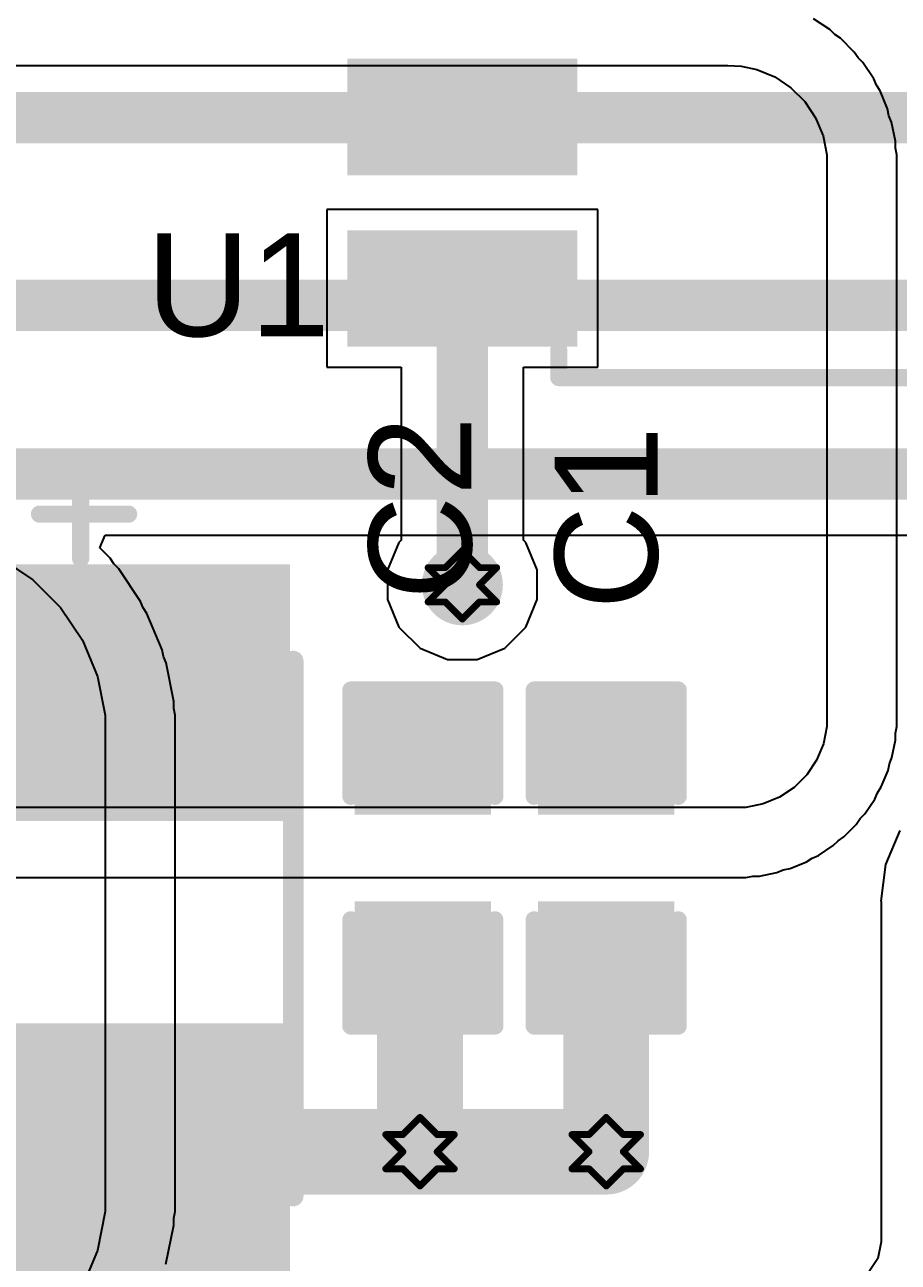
# Model space of a CAD drawing. Header units: inches. Extents: x -25 to 209, y 65 to 158.
# Drawn here: x 56.55 to 63.02, y 89.62 to 98.78 of the extents above; entities that cross this region are included whole.
import ezdxf

# ---------------------------------------------------------------- set-up
doc = ezdxf.new("R2010")
doc.units = ezdxf.units.IN
for name, color, linetype in [('Bottom Layer', 5, 'Continuous'), ('Drill Drawing', 1, 'Continuous'), ('Top Layer', 1, 'Continuous'), ('Top Overlay', 2, 'Continuous'), ('Top Paste', 8, 'Continuous'), ('Top Solder', 216, 'Continuous'), ('Via Holes', 16, 'Continuous')]:
    doc.layers.add(name, color=color, linetype=linetype)
doc.styles.add('Arial', font='', dxfattribs={"height": 0.2})
doc.styles.get('Arial').set_extended_font_data('Arial')

# ---------------------------------------------------------------- blocks, each defined once
blk = doc.blocks.new('SOP_8L_18')
at = {"layer": 'Top Layer'}
for points in [[(-3.449996909999999, 2.23500061), (-1.94999737, 2.23500061), (-1.94999737, 1.57499939), (-3.449996909999999, 1.57499939)], [(1.95000245, 2.23500061), (3.45000199, 2.23500061), (3.45000199, 1.57499939), (1.95000245, 1.57499939)], [(-3.449996909999999, 0.96500061), (-1.94999737, 0.96500061), (-1.94999737, 0.30499939), (-3.449996909999999, 0.30499939)], [(1.95000499, 0.96500061), (3.45000453, 0.96500061), (3.45000453, 0.30499939), (1.95000499, 0.30499939)], [(-3.44999437, -0.30499939), (-1.94999483, -0.30499939), (-1.94999483, -0.96500061), (-3.44999437, -0.96500061)], [(1.95000245, -0.30499939), (3.45000199, -0.30499939), (3.45000199, -0.96500061), (1.95000245, -0.96500061)], [(-3.449996909999999, -1.57499939), (-1.94999737, -1.57499939), (-1.94999737, -2.23500061), (-3.449996909999999, -2.23500061)], [(1.95000245, -1.57499939), (3.45000199, -1.57499939), (3.45000199, -2.23500061), (1.95000245, -2.23500061)]]:
    blk.add_hatch(color=1, dxfattribs=at).paths.add_polyline_path(points)
at = {"layer": 'Top Overlay'}
blk.add_hatch(color=2, dxfattribs=at).paths.add_polyline_path([(-1.85498994, 1.57480762), (-1.57558994, 1.57480762), (-1.57558994, 2.23520762), (-1.85498994, 2.23520762)])
at = {"layer": 'Top Paste'}
for points in [[(-3.449996909999999, 2.23500061), (-1.94999737, 2.23500061), (-1.94999737, 1.57499939), (-3.449996909999999, 1.57499939)], [(1.95000245, 2.23500061), (3.45000199, 2.23500061), (3.45000199, 1.57499939), (1.95000245, 1.57499939)], [(-3.449996909999999, 0.96500061), (-1.94999737, 0.96500061), (-1.94999737, 0.30499939), (-3.449996909999999, 0.30499939)], [(1.95000499, 0.96500061), (3.45000453, 0.96500061), (3.45000453, 0.30499939), (1.95000499, 0.30499939)], [(-3.44999437, -0.30499939), (-1.94999483, -0.30499939), (-1.94999483, -0.96500061), (-3.44999437, -0.96500061)], [(1.95000245, -0.30499939), (3.45000199, -0.30499939), (3.45000199, -0.96500061), (1.95000245, -0.96500061)], [(-3.449996909999999, -1.57499939), (-1.94999737, -1.57499939), (-1.94999737, -2.23500061), (-3.449996909999999, -2.23500061)], [(1.95000245, -1.57499939), (3.45000199, -1.57499939), (3.45000199, -2.23500061), (1.95000245, -2.23500061)]]:
    blk.add_hatch(color=8, dxfattribs=at).paths.add_polyline_path(points)
at = {"layer": 'Top Solder'}
for points in [[(-3.55159691, 2.33660061), (-1.84839737, 2.33660061), (-1.84839737, 1.47339939), (-3.55159691, 1.47339939)], [(1.84840245, 2.33660061), (3.55160199, 2.33660061), (3.55160199, 1.47339939), (1.84840245, 1.47339939)], [(-3.55159691, 1.06660061), (-1.84839737, 1.06660061), (-1.84839737, 0.20339939), (-3.55159691, 0.20339939)], [(1.84840499, 1.06660061), (3.55160453, 1.06660061), (3.55160453, 0.20339939), (1.84840499, 0.20339939)], [(-3.55159437, -0.20339939), (-1.84839483, -0.20339939), (-1.84839483, -1.06660061), (-3.55159437, -1.06660061)], [(1.84840245, -0.20339939), (3.55160199, -0.20339939), (3.55160199, -1.06660061), (1.84840245, -1.06660061)], [(-3.55159691, -1.47339939), (-1.84839737, -1.47339939), (-1.84839737, -2.33660061), (-3.55159691, -2.33660061)], [(1.84840245, -1.47339939), (3.55160199, -1.47339939), (3.55160199, -2.33660061), (1.84840245, -2.33660061)]]:
    blk.add_hatch(color=216, dxfattribs=at).paths.add_polyline_path(points)
at = {"layer": 'Top Overlay'}
for points in [[(-1.98559928, 2.3622, 0.127, 0.127, 0), (-1.98559674, 2.5654, 0.127, 0.127, 0)], [(-1.98559674, 2.5654, 0.127, 0.127, 0), (2.07840326, 2.5654, 0.127, 0.127, 0)], [(2.07840326, 2.3622, 0.127, 0.127, 0), (2.07840326, 2.5654, 0.127, 0.127, 0)], [(-3.8235001, 2.09550254, 0.127, 0.127, 0), (-3.82349756, 1.8415, 0.127, 0.127, 0)], [(-3.8235001, 2.09550254, 0.127, 0.127, 0), (-3.69649502, 1.96849746, 0.127, 0.127, 0)], [(-3.82349756, 1.8415, 0.127, 0.127, 0), (-3.69649502, 1.96849746, 0.127, 0.127, 0)], [(-1.98559928, -2.3622, 0.127, 0.127, 0), (-1.98559674, -2.5654, 0.127, 0.127, 0)], [(2.07840326, -2.5654, 0.127, 0.127, 0), (2.0784058, -2.3622, 0.127, 0.127, 0)], [(-1.98559674, -2.5654, 0.127, 0.127, 0), (2.07840326, -2.5654, 0.127, 0.127, 0)]]:
    blk.add_lwpolyline(points, format="xyseb", dxfattribs=at)
for points in [[(-2.01734674, 2.5654, 0.0635, 0.0635, 1), (-1.95384674, 2.5654, 0.0635, 0.0635, 1)], [(-2.01734674, 2.5654, 0.0635, 0.0635, 1), (-1.95384674, 2.5654, 0.0635, 0.0635, 1)], [(2.04665326, 2.5654, 0.0635, 0.0635, 1), (2.11015326, 2.5654, 0.0635, 0.0635, 1)], [(2.04665326, 2.5654, 0.0635, 0.0635, 1), (2.11015326, 2.5654, 0.0635, 0.0635, 1)], [(-2.01734928, 2.3622, 0.0635, 0.0635, 1), (-1.95384928, 2.3622, 0.0635, 0.0635, 1)], [(2.04665326, 2.3622, 0.0635, 0.0635, 1), (2.11015326, 2.3622, 0.0635, 0.0635, 1)], [(-3.8552501, 2.09550254, 0.0635, 0.0635, 1), (-3.7917501, 2.09550254, 0.0635, 0.0635, 1)], [(-3.8552501, 2.09550254, 0.0635, 0.0635, 1), (-3.7917501, 2.09550254, 0.0635, 0.0635, 1)], [(-3.72824502, 1.96849746, 0.0635, 0.0635, 1), (-3.66474502, 1.96849746, 0.0635, 0.0635, 1)], [(-3.72824502, 1.96849746, 0.0635, 0.0635, 1), (-3.66474502, 1.96849746, 0.0635, 0.0635, 1)], [(-3.85524756, 1.8415, 0.0635, 0.0635, 1), (-3.79174756, 1.8415, 0.0635, 0.0635, 1)], [(-3.85524756, 1.8415, 0.0635, 0.0635, 1), (-3.79174756, 1.8415, 0.0635, 0.0635, 1)], [(-2.01734928, -2.3622, 0.0635, 0.0635, 1), (-1.95384928, -2.3622, 0.0635, 0.0635, 1)], [(2.0466558, -2.3622, 0.0635, 0.0635, 1), (2.1101558, -2.3622, 0.0635, 0.0635, 1)], [(-2.01734674, -2.5654, 0.0635, 0.0635, 1), (-1.95384674, -2.5654, 0.0635, 0.0635, 1)], [(-2.01734674, -2.5654, 0.0635, 0.0635, 1), (-1.95384674, -2.5654, 0.0635, 0.0635, 1)], [(2.04665326, -2.5654, 0.0635, 0.0635, 1), (2.11015326, -2.5654, 0.0635, 0.0635, 1)], [(2.04665326, -2.5654, 0.0635, 0.0635, 1), (2.11015326, -2.5654, 0.0635, 0.0635, 1)]]:
    blk.add_lwpolyline(points, format="xyseb", close=True, dxfattribs=at)
blk = doc.blocks.new('C____B_76')
at = {"layer": 'Top Layer'}
for points in [[(-2.54999617, -1.50000208), (-2.54999617, 1.499997), (-0.8499970300000003, 1.499997), (-0.8499970299999996, -1.50000208)], [(0.8499995700000001, -1.50000208), (0.8499995699999997, 1.499997), (2.54999871, 1.499997), (2.54999871, -1.50000208)]]:
    blk.add_hatch(color=1, dxfattribs=at).paths.add_polyline_path(points)
at = {"layer": 'Top Paste'}
for points in [[(-2.54999617, -1.50000208), (-2.54999617, 1.499997), (-0.8499970300000003, 1.499997), (-0.8499970299999996, -1.50000208)], [(0.8499995700000001, -1.50000208), (0.8499995699999997, 1.499997), (2.54999871, 1.499997), (2.54999871, -1.50000208)]]:
    blk.add_hatch(color=8, dxfattribs=at).paths.add_polyline_path(points)
at = {"layer": 'Top Solder'}
for points in [[(-2.651596169999999, -1.60160208), (-2.65159617, 1.601596999999999), (-0.7483970300000002, 1.601597), (-0.7483970299999997, -1.60160208)], [(0.7483995700000002, -1.60160208), (0.7483995699999997, 1.601596999999999), (2.65159871, 1.601597), (2.65159871, -1.60160208)]]:
    blk.add_hatch(color=216, dxfattribs=at).paths.add_polyline_path(points)
at = {"layer": 'Top Overlay'}
for points in [[(2.0282662, 1.62560254, 0.1524, 0.1524, 0), (-1.93413634, 1.62560254, 0.1524, 0.1524, 0)], [(-3.0226, -0.254, 0.127, 0.127, 0), (-3.0226, 0.4064, 0.127, 0.127, 0)], [(-2.6924, 0.05079746, 0.127, 0.127, 0), (-3.3528, 0.0508, 0.127, 0.127, 0)], [(2.02826366, -1.62560254, 0.1524, 0.1524, 0), (-1.93413634, -1.6256, 0.1524, 0.1524, 0)]]:
    blk.add_lwpolyline(points, format="xyseb", dxfattribs=at)
for points in [[(-1.97223634, 1.62560254, 0.0762, 0.0762, 1), (-1.89603634, 1.62560254, 0.0762, 0.0762, 1)], [(1.9901662, 1.62560254, 0.0762, 0.0762, 1), (2.0663662, 1.62560254, 0.0762, 0.0762, 1)], [(-3.05435, 0.4064, 0.0635, 0.0635, 1), (-2.99085, 0.4064, 0.0635, 0.0635, 1)], [(-3.38455, 0.0508, 0.0635, 0.0635, 1), (-3.32105, 0.0508, 0.0635, 0.0635, 1)], [(-2.72415, 0.05079746, 0.0635, 0.0635, 1), (-2.66065, 0.05079746, 0.0635, 0.0635, 1)], [(-3.05435, -0.254, 0.0635, 0.0635, 1), (-2.99085, -0.254, 0.0635, 0.0635, 1)], [(-1.97223634, -1.6256, 0.0762, 0.0762, 1), (-1.89603634, -1.6256, 0.0762, 0.0762, 1)], [(1.99016366, -1.62560254, 0.0762, 0.0762, 1), (2.06636366, -1.62560254, 0.0762, 0.0762, 1)]]:
    blk.add_lwpolyline(points, format="xyseb", close=True, dxfattribs=at)
blk = doc.blocks.new('C___0603_77')
at = {"layer": 'Top Layer'}
for points in [[(-0.3809999999999999, 0.4445), (-0.3809999999999999, -0.4445), (-1.143, -0.4445), (-1.143, 0.4445)], [(1.143, 0.4445), (1.143, -0.4445), (0.3809999999999999, -0.4445), (0.3809999999999999, 0.4445)]]:
    blk.add_hatch(color=1, dxfattribs=at).paths.add_polyline_path(points)
at = {"layer": 'Top Paste'}
for points in [[(-0.3809999999999999, 0.4445), (-0.3809999999999999, -0.4445), (-1.143, -0.4445), (-1.143, 0.4445)], [(1.143, 0.4445), (1.143, -0.4445), (0.3809999999999999, -0.4445), (0.3809999999999999, 0.4445)]]:
    blk.add_hatch(color=8, dxfattribs=at).paths.add_polyline_path(points)
at = {"layer": 'Top Solder'}
for points in [[(-0.3210001199999999, 0.50449988), (-0.3210001199999999, -0.50449988), (-1.20299988, -0.50449988), (-1.20299988, 0.50449988)], [(1.20299988, 0.50449988), (1.20299988, -0.50449988), (0.3210001199999999, -0.50449988), (0.3210001199999999, 0.50449988)]]:
    blk.add_hatch(color=216, dxfattribs=at).paths.add_polyline_path(points)
at = {"layer": 'Top Overlay'}
for points in [[(-1.24460254, 0.5334, 0.127, 0.127, 0), (-0.45720254, 0.5333974599999999, 0.127, 0.127, 0)], [(-1.24460254, 0.5334, 0.127, 0.127, 0), (-1.24460254, -0.5333974599999999, 0.127, 0.127, 0)], [(0.4571999999999999, 0.5334, 0.127, 0.127, 0), (1.2446, 0.5334, 0.127, 0.127, 0)], [(1.2446, 0.5334, 0.127, 0.127, 0), (1.2446, -0.5334, 0.127, 0.127, 0)], [(-1.24460254, -0.5333974599999999, 0.127, 0.127, 0), (-0.45720254, -0.5333974599999999, 0.127, 0.127, 0)], [(0.4571999999999999, -0.5334, 0.127, 0.127, 0), (1.2446, -0.5334, 0.127, 0.127, 0)]]:
    blk.add_lwpolyline(points, format="xyseb", dxfattribs=at)
for points in [[(-1.27635254, 0.5334, 0.0635, 0.0635, 1), (-1.21285254, 0.5334, 0.0635, 0.0635, 1)], [(-1.27635254, 0.5334, 0.0635, 0.0635, 1), (-1.21285254, 0.5334, 0.0635, 0.0635, 1)], [(-0.4889525399999999, 0.5333974599999999, 0.0635, 0.0635, 1), (-0.42545254, 0.5333974599999999, 0.0635, 0.0635, 1)], [(0.42545, 0.5334, 0.0635, 0.0635, 1), (0.4889499999999999, 0.5334, 0.0635, 0.0635, 1)], [(1.21285, 0.5334, 0.0635, 0.0635, 1), (1.27635, 0.5334, 0.0635, 0.0635, 1)], [(1.21285, 0.5334, 0.0635, 0.0635, 1), (1.27635, 0.5334, 0.0635, 0.0635, 1)], [(-1.27635254, -0.5333974599999999, 0.0635, 0.0635, 1), (-1.21285254, -0.5333974599999999, 0.0635, 0.0635, 1)], [(-1.27635254, -0.5333974599999999, 0.0635, 0.0635, 1), (-1.21285254, -0.5333974599999999, 0.0635, 0.0635, 1)], [(-0.4889525399999999, -0.5333974599999999, 0.0635, 0.0635, 1), (-0.42545254, -0.5333974599999999, 0.0635, 0.0635, 1)], [(0.42545, -0.5334, 0.0635, 0.0635, 1), (0.4889499999999999, -0.5334, 0.0635, 0.0635, 1)], [(1.21285, -0.5334, 0.0635, 0.0635, 1), (1.27635, -0.5334, 0.0635, 0.0635, 1)], [(1.21285, -0.5334, 0.0635, 0.0635, 1), (1.27635, -0.5334, 0.0635, 0.0635, 1)]]:
    blk.add_lwpolyline(points, format="xyseb", close=True, dxfattribs=at)
blk = doc.blocks.new('C___0603_78')
at = {"layer": 'Top Layer'}
for points in [[(-0.3809999999999999, 0.4445), (-0.3809999999999999, -0.4445), (-1.143, -0.4445), (-1.143, 0.4445)], [(1.143, 0.4445), (1.143, -0.4445), (0.3809999999999999, -0.4445), (0.3809999999999999, 0.4445)]]:
    blk.add_hatch(color=1, dxfattribs=at).paths.add_polyline_path(points)
at = {"layer": 'Top Paste'}
for points in [[(-0.3809999999999999, 0.4445), (-0.3809999999999999, -0.4445), (-1.143, -0.4445), (-1.143, 0.4445)], [(1.143, 0.4445), (1.143, -0.4445), (0.3809999999999999, -0.4445), (0.3809999999999999, 0.4445)]]:
    blk.add_hatch(color=8, dxfattribs=at).paths.add_polyline_path(points)
at = {"layer": 'Top Solder'}
for points in [[(-0.3210001199999999, 0.50449988), (-0.3210001199999999, -0.50449988), (-1.20299988, -0.50449988), (-1.20299988, 0.50449988)], [(1.20299988, 0.50449988), (1.20299988, -0.50449988), (0.3210001199999999, -0.50449988), (0.3210001199999999, 0.50449988)]]:
    blk.add_hatch(color=216, dxfattribs=at).paths.add_polyline_path(points)
at = {"layer": 'Top Overlay'}
for points in [[(-1.24460254, 0.5333974599999999, 0.127, 0.127, 0), (-0.45720254, 0.5333974599999999, 0.127, 0.127, 0)], [(-1.24460254, 0.5333974599999999, 0.127, 0.127, 0), (-1.24460254, -0.5334, 0.127, 0.127, 0)], [(0.4571999999999999, 0.5334, 0.127, 0.127, 0), (1.2446, 0.5334, 0.127, 0.127, 0)], [(1.2446, 0.5334, 0.127, 0.127, 0), (1.2446, -0.5334, 0.127, 0.127, 0)], [(-0.45720254, -0.5333974599999999, 0.127, 0.127, 0), (-1.24460254, -0.5334, 0.127, 0.127, 0)], [(0.4571999999999999, -0.5334, 0.127, 0.127, 0), (1.2446, -0.5334, 0.127, 0.127, 0)]]:
    blk.add_lwpolyline(points, format="xyseb", dxfattribs=at)
for points in [[(-1.27635254, 0.5333974599999999, 0.0635, 0.0635, 1), (-1.21285254, 0.5333974599999999, 0.0635, 0.0635, 1)], [(-1.27635254, 0.5333974599999999, 0.0635, 0.0635, 1), (-1.21285254, 0.5333974599999999, 0.0635, 0.0635, 1)], [(-0.4889525399999999, 0.5333974599999999, 0.0635, 0.0635, 1), (-0.42545254, 0.5333974599999999, 0.0635, 0.0635, 1)], [(0.42545, 0.5334, 0.0635, 0.0635, 1), (0.4889499999999999, 0.5334, 0.0635, 0.0635, 1)], [(1.21285, 0.5334, 0.0635, 0.0635, 1), (1.27635, 0.5334, 0.0635, 0.0635, 1)], [(1.21285, 0.5334, 0.0635, 0.0635, 1), (1.27635, 0.5334, 0.0635, 0.0635, 1)], [(-1.27635254, -0.5334, 0.0635, 0.0635, 1), (-1.21285254, -0.5334, 0.0635, 0.0635, 1)], [(-1.27635254, -0.5334, 0.0635, 0.0635, 1), (-1.21285254, -0.5334, 0.0635, 0.0635, 1)], [(-0.4889525399999999, -0.5333974599999999, 0.0635, 0.0635, 1), (-0.42545254, -0.5333974599999999, 0.0635, 0.0635, 1)], [(0.42545, -0.5334, 0.0635, 0.0635, 1), (0.4889499999999999, -0.5334, 0.0635, 0.0635, 1)], [(1.21285, -0.5334, 0.0635, 0.0635, 1), (1.27635, -0.5334, 0.0635, 0.0635, 1)], [(1.21285, -0.5334, 0.0635, 0.0635, 1), (1.27635, -0.5334, 0.0635, 0.0635, 1)]]:
    blk.add_lwpolyline(points, format="xyseb", close=True, dxfattribs=at)

msp = doc.modelspace()

# ---------------------------------------------------------------- hatches: boundary and pattern name
at = {"layer": 'Bottom Layer'}
h = msp.add_hatch(color=5, dxfattribs=at)
edge = h.paths.add_edge_path()
edge.add_arc((59.79118089999999, 94.63359025999999), 0.2999994, 0, 360)
h = msp.add_hatch(color=5, dxfattribs=at)
edge = h.paths.add_edge_path()
edge.add_arc((59.47736644, 90.43439368), 0.2999994, 0, 360)
h = msp.add_hatch(color=5, dxfattribs=at)
edge = h.paths.add_edge_path()
edge.add_arc((60.85671598, 90.43439368), 0.2999994, 0, 360)
at = {"layer": 'Top Layer'}
h = msp.add_hatch(color=1, dxfattribs=at)
edge = h.paths.add_edge_path()
edge.add_arc((59.79118089999999, 94.63359025999999), 0.2999994, 0, 360)
h = msp.add_hatch(color=1, dxfattribs=at)
edge = h.paths.add_edge_path()
edge.add_arc((59.47736644, 90.43439368), 0.2999994, 0, 360)
h = msp.add_hatch(color=1, dxfattribs=at)
edge = h.paths.add_edge_path()
edge.add_arc((60.85671598, 90.43439368), 0.2999994, 0, 360)
at = {"layer": 'Via Holes'}
h = msp.add_hatch(color=7, dxfattribs=at)
edge = h.paths.add_edge_path()
edge.add_arc((59.79118089999999, 94.63359025999999), 0.1499997, 0, 360)
h = msp.add_hatch(color=7, dxfattribs=at)
edge = h.paths.add_edge_path()
edge.add_arc((59.47736644, 90.43439368), 0.1499997, 0, 360)
h = msp.add_hatch(color=7, dxfattribs=at)
edge = h.paths.add_edge_path()
edge.add_arc((60.85671598, 90.43439368), 0.1499997, 0, 360)

# ---------------------------------------------------------------- linework, layer by layer
at = {"layer": 'Bottom Layer'}
for p, q in [((57.10535949999999, 94.90644976), (57.14424182, 95.000318)), ((57.14424182, 95.000318), (66.9654236, 95.000318)), ((57.18088132, 94.83093047999999), (57.10535949999999, 94.90644976)), ((56.36682656, 94.83217507999998), (56.60883013999999, 94.67048376)), ((57.20922518, 94.78850994), (57.18088132, 94.83093047999999)), ((57.2453008, 94.75243431999999), (57.20922518, 94.78850994)), ((57.40699719999999, 94.51043327999999), (57.2453008, 94.75243431999999)), ((56.60883013999999, 94.67048376), (56.81463618, 94.46468026)), ((57.42652217999999, 94.46329342), (57.40699719999999, 94.51043327999999)), ((56.81463618, 94.46468026), (56.97633258, 94.22267922)), ((57.45486604, 94.42087034), (57.42652217999999, 94.46329342)), ((57.56623488, 94.15196816), (57.45486604, 94.42087034)), ((56.97633258, 94.22267922), (57.08770141999999, 93.95377703999999)), ((57.57618406, 94.10193523999999), (57.56623488, 94.15196816)), ((57.5957065, 94.05479792), (57.57618406, 94.10193523999999)), ((57.65247296, 93.76933747999999), (57.5957065, 94.05479792)), ((57.08770141999999, 93.95377703999999), (57.14446787999999, 93.6683166)), ((57.65247042, 93.71831395999999), (57.65247296, 93.76933747999999)), ((57.66241959999999, 93.66827088), (57.65247042, 93.71831395999999)), ((57.14446787999999, 93.6683166), (57.14445518, 93.52279238)), ((57.66240689999999, 93.52281016), (57.66241959999999, 93.66827088)), ((57.14446026, 93.52278729999999), (57.14444248, 90.13905009999999)), ((57.14445518, 93.52279238), (57.14445264, 93.52279238)), ((57.14445264, 93.52279238), (57.14446026, 93.52278729999999)), ((57.6623942, 90.1390755), (57.66241197999999, 93.52278476)), ((57.66241197999999, 93.52278476), (57.66240689999999, 93.52281016)), ((57.14444248, 90.13905009999999), (57.1444501, 89.9919968)), ((57.66240182, 89.99202473999999), (57.6623942, 90.1390755)), ((57.1444501, 89.9919968), (57.08707912, 89.70353662)), ((57.6524501, 89.94198673999999), (57.66240182, 89.99202473999999)), ((57.65245263999999, 89.89096067999999), (57.6524501, 89.94198673999999)), ((57.59508165999999, 89.60250303999999), (57.65245263999999, 89.89096067999999)), ((57.08707912, 89.70353662), (56.97453426, 89.43181249999999))]:
    msp.add_line(p, q, dxfattribs=at)
for points in [[(28.43959767999999, 98.09283912, 0.3809999999999999, 0.3809999999999999, 0), (67.2954458, 98.09283912, 0.3809999999999999, 0.3809999999999999, 0)], [(11.43146304, 96.70350992, 0.3809999999999999, 0.3809999999999999, 0), (67.29556772, 96.70350992, 0.3809999999999999, 0.3809999999999999, 0)], [(-6.102819899999999, 95.45352512, 0.3809999999999999, 0.3809999999999999, 0), (67.29568963999999, 95.45352512, 0.3809999999999999, 0.3809999999999999, 0)]]:
    msp.add_lwpolyline(points, format="xyseb", dxfattribs=at)
at = {"layer": 'Drill Drawing'}
for points in [[(59.6641809, 94.76059025999999, 0.0508, 0.0508, 0), (59.79118089999999, 94.88759026, 0.0508, 0.0508, 0)], [(59.79118089999999, 94.88759026, 0.0508, 0.0508, 0), (59.9181809, 94.76059025999999, 0.0508, 0.0508, 0)], [(59.5371809, 94.76059025999999, 0.0508, 0.0508, 0), (59.6641809, 94.63359025999999, 0.0508, 0.0508, 0)], [(59.5371809, 94.76059025999999, 0.0508, 0.0508, 0), (59.6641809, 94.76059025999999, 0.0508, 0.0508, 0)], [(59.9181809, 94.76059025999999, 0.0508, 0.0508, 0), (60.04518089999999, 94.76059025999999, 0.0508, 0.0508, 0)], [(59.9181809, 94.63359025999999, 0.0508, 0.0508, 0), (60.04518089999999, 94.76059025999999, 0.0508, 0.0508, 0)], [(59.5371809, 94.50659026, 0.0508, 0.0508, 0), (59.6641809, 94.63359025999999, 0.0508, 0.0508, 0)], [(59.9181809, 94.63359025999999, 0.0508, 0.0508, 0), (60.04518089999999, 94.50659026, 0.0508, 0.0508, 0)], [(59.5371809, 94.50659026, 0.0508, 0.0508, 0), (59.6641809, 94.50659026, 0.0508, 0.0508, 0)], [(59.6641809, 94.50659026, 0.0508, 0.0508, 0), (59.79118089999999, 94.37959026, 0.0508, 0.0508, 0)], [(59.79118089999999, 94.37959026, 0.0508, 0.0508, 0), (59.9181809, 94.50659026, 0.0508, 0.0508, 0)], [(59.9181809, 94.50659026, 0.0508, 0.0508, 0), (60.04518089999999, 94.50659026, 0.0508, 0.0508, 0)], [(59.35036643999999, 90.56139368, 0.0508, 0.0508, 0), (59.47736644, 90.68839367999999, 0.0508, 0.0508, 0)], [(59.47736644, 90.68839367999999, 0.0508, 0.0508, 0), (59.60436643999999, 90.56139368, 0.0508, 0.0508, 0)], [(60.72971598, 90.56139368, 0.0508, 0.0508, 0), (60.85671598, 90.68839367999999, 0.0508, 0.0508, 0)], [(60.85671598, 90.68839367999999, 0.0508, 0.0508, 0), (60.98371597999999, 90.56139368, 0.0508, 0.0508, 0)], [(59.22336644, 90.56139368, 0.0508, 0.0508, 0), (59.35036643999999, 90.43439368, 0.0508, 0.0508, 0)], [(59.22336644, 90.56139368, 0.0508, 0.0508, 0), (59.35036643999999, 90.56139368, 0.0508, 0.0508, 0)], [(59.60436643999999, 90.56139368, 0.0508, 0.0508, 0), (59.73136644, 90.56139368, 0.0508, 0.0508, 0)], [(59.60436643999999, 90.43439368, 0.0508, 0.0508, 0), (59.73136644, 90.56139368, 0.0508, 0.0508, 0)], [(60.60271597999999, 90.56139368, 0.0508, 0.0508, 0), (60.72971598, 90.43439368, 0.0508, 0.0508, 0)], [(60.60271597999999, 90.56139368, 0.0508, 0.0508, 0), (60.72971598, 90.56139368, 0.0508, 0.0508, 0)], [(60.98371597999999, 90.56139368, 0.0508, 0.0508, 0), (61.11071597999999, 90.56139368, 0.0508, 0.0508, 0)], [(60.98371597999999, 90.43439368, 0.0508, 0.0508, 0), (61.11071597999999, 90.56139368, 0.0508, 0.0508, 0)], [(59.22336644, 90.30739368, 0.0508, 0.0508, 0), (59.35036643999999, 90.43439368, 0.0508, 0.0508, 0)], [(59.60436643999999, 90.43439368, 0.0508, 0.0508, 0), (59.73136644, 90.30739368, 0.0508, 0.0508, 0)], [(60.60271597999999, 90.30739368, 0.0508, 0.0508, 0), (60.72971598, 90.43439368, 0.0508, 0.0508, 0)], [(60.98371597999999, 90.43439368, 0.0508, 0.0508, 0), (61.11071597999999, 90.30739368, 0.0508, 0.0508, 0)], [(59.22336644, 90.30739368, 0.0508, 0.0508, 0), (59.35036643999999, 90.30739368, 0.0508, 0.0508, 0)], [(59.35036643999999, 90.30739368, 0.0508, 0.0508, 0), (59.47736644, 90.18039368, 0.0508, 0.0508, 0)], [(59.47736644, 90.18039368, 0.0508, 0.0508, 0), (59.60436643999999, 90.30739368, 0.0508, 0.0508, 0)], [(59.60436643999999, 90.30739368, 0.0508, 0.0508, 0), (59.73136644, 90.30739368, 0.0508, 0.0508, 0)], [(60.60271597999999, 90.30739368, 0.0508, 0.0508, 0), (60.72971598, 90.30739368, 0.0508, 0.0508, 0)], [(60.72971598, 90.30739368, 0.0508, 0.0508, 0), (60.85671598, 90.18039368, 0.0508, 0.0508, 0)], [(60.85671598, 90.18039368, 0.0508, 0.0508, 0), (60.98371597999999, 90.30739368, 0.0508, 0.0508, 0)], [(60.98371597999999, 90.30739368, 0.0508, 0.0508, 0), (61.11071597999999, 90.30739368, 0.0508, 0.0508, 0)]]:
    msp.add_lwpolyline(points, format="xyseb", dxfattribs=at)
for points in [[(59.77848089999999, 94.88759026, 0.0254, 0.0254, 1), (59.8038809, 94.88759026, 0.0254, 0.0254, 1)], [(59.77848089999999, 94.88759026, 0.0254, 0.0254, 1), (59.8038809, 94.88759026, 0.0254, 0.0254, 1)], [(59.5244809, 94.76059025999999, 0.0254, 0.0254, 1), (59.5498809, 94.76059025999999, 0.0254, 0.0254, 1)], [(59.5244809, 94.76059025999999, 0.0254, 0.0254, 1), (59.5498809, 94.76059025999999, 0.0254, 0.0254, 1)], [(59.6514809, 94.76059025999999, 0.0254, 0.0254, 1), (59.67688089999999, 94.76059025999999, 0.0254, 0.0254, 1)], [(59.6514809, 94.76059025999999, 0.0254, 0.0254, 1), (59.67688089999999, 94.76059025999999, 0.0254, 0.0254, 1)], [(59.9054809, 94.76059025999999, 0.0254, 0.0254, 1), (59.9308809, 94.76059025999999, 0.0254, 0.0254, 1)], [(59.9054809, 94.76059025999999, 0.0254, 0.0254, 1), (59.9308809, 94.76059025999999, 0.0254, 0.0254, 1)], [(60.0324809, 94.76059025999999, 0.0254, 0.0254, 1), (60.05788089999999, 94.76059025999999, 0.0254, 0.0254, 1)], [(60.0324809, 94.76059025999999, 0.0254, 0.0254, 1), (60.05788089999999, 94.76059025999999, 0.0254, 0.0254, 1)], [(59.6514809, 94.63359025999999, 0.0254, 0.0254, 1), (59.67688089999999, 94.63359025999999, 0.0254, 0.0254, 1)], [(59.6514809, 94.63359025999999, 0.0254, 0.0254, 1), (59.67688089999999, 94.63359025999999, 0.0254, 0.0254, 1)], [(59.9054809, 94.63359025999999, 0.0254, 0.0254, 1), (59.9308809, 94.63359025999999, 0.0254, 0.0254, 1)], [(59.9054809, 94.63359025999999, 0.0254, 0.0254, 1), (59.9308809, 94.63359025999999, 0.0254, 0.0254, 1)], [(59.5244809, 94.50659026, 0.0254, 0.0254, 1), (59.5498809, 94.50659026, 0.0254, 0.0254, 1)], [(59.5244809, 94.50659026, 0.0254, 0.0254, 1), (59.5498809, 94.50659026, 0.0254, 0.0254, 1)], [(59.6514809, 94.50659026, 0.0254, 0.0254, 1), (59.67688089999999, 94.50659026, 0.0254, 0.0254, 1)], [(59.6514809, 94.50659026, 0.0254, 0.0254, 1), (59.67688089999999, 94.50659026, 0.0254, 0.0254, 1)], [(59.9054809, 94.50659026, 0.0254, 0.0254, 1), (59.9308809, 94.50659026, 0.0254, 0.0254, 1)], [(59.9054809, 94.50659026, 0.0254, 0.0254, 1), (59.9308809, 94.50659026, 0.0254, 0.0254, 1)], [(60.0324809, 94.50659026, 0.0254, 0.0254, 1), (60.05788089999999, 94.50659026, 0.0254, 0.0254, 1)], [(60.0324809, 94.50659026, 0.0254, 0.0254, 1), (60.05788089999999, 94.50659026, 0.0254, 0.0254, 1)], [(59.77848089999999, 94.37959026, 0.0254, 0.0254, 1), (59.8038809, 94.37959026, 0.0254, 0.0254, 1)], [(59.77848089999999, 94.37959026, 0.0254, 0.0254, 1), (59.8038809, 94.37959026, 0.0254, 0.0254, 1)], [(59.46466643999999, 90.68839367999999, 0.0254, 0.0254, 1), (59.49006644, 90.68839367999999, 0.0254, 0.0254, 1)], [(59.46466643999999, 90.68839367999999, 0.0254, 0.0254, 1), (59.49006644, 90.68839367999999, 0.0254, 0.0254, 1)], [(60.84401597999999, 90.68839367999999, 0.0254, 0.0254, 1), (60.86941598, 90.68839367999999, 0.0254, 0.0254, 1)], [(60.84401597999999, 90.68839367999999, 0.0254, 0.0254, 1), (60.86941598, 90.68839367999999, 0.0254, 0.0254, 1)], [(59.21066644, 90.56139368, 0.0254, 0.0254, 1), (59.23606643999999, 90.56139368, 0.0254, 0.0254, 1)], [(59.21066644, 90.56139368, 0.0254, 0.0254, 1), (59.23606643999999, 90.56139368, 0.0254, 0.0254, 1)], [(59.33766643999999, 90.56139368, 0.0254, 0.0254, 1), (59.36306643999999, 90.56139368, 0.0254, 0.0254, 1)], [(59.33766643999999, 90.56139368, 0.0254, 0.0254, 1), (59.36306643999999, 90.56139368, 0.0254, 0.0254, 1)], [(59.59166644, 90.56139368, 0.0254, 0.0254, 1), (59.61706643999999, 90.56139368, 0.0254, 0.0254, 1)], [(59.59166644, 90.56139368, 0.0254, 0.0254, 1), (59.61706643999999, 90.56139368, 0.0254, 0.0254, 1)], [(59.71866644, 90.56139368, 0.0254, 0.0254, 1), (59.74406644, 90.56139368, 0.0254, 0.0254, 1)], [(59.71866644, 90.56139368, 0.0254, 0.0254, 1), (59.74406644, 90.56139368, 0.0254, 0.0254, 1)], [(60.59001598, 90.56139368, 0.0254, 0.0254, 1), (60.61541597999999, 90.56139368, 0.0254, 0.0254, 1)], [(60.59001598, 90.56139368, 0.0254, 0.0254, 1), (60.61541597999999, 90.56139368, 0.0254, 0.0254, 1)], [(60.71701598, 90.56139368, 0.0254, 0.0254, 1), (60.74241598, 90.56139368, 0.0254, 0.0254, 1)], [(60.71701598, 90.56139368, 0.0254, 0.0254, 1), (60.74241598, 90.56139368, 0.0254, 0.0254, 1)], [(60.97101597999999, 90.56139368, 0.0254, 0.0254, 1), (60.99641598, 90.56139368, 0.0254, 0.0254, 1)], [(60.97101597999999, 90.56139368, 0.0254, 0.0254, 1), (60.99641598, 90.56139368, 0.0254, 0.0254, 1)], [(61.09801598, 90.56139368, 0.0254, 0.0254, 1), (61.12341598, 90.56139368, 0.0254, 0.0254, 1)], [(61.09801598, 90.56139368, 0.0254, 0.0254, 1), (61.12341598, 90.56139368, 0.0254, 0.0254, 1)], [(59.33766643999999, 90.43439368, 0.0254, 0.0254, 1), (59.36306643999999, 90.43439368, 0.0254, 0.0254, 1)], [(59.33766643999999, 90.43439368, 0.0254, 0.0254, 1), (59.36306643999999, 90.43439368, 0.0254, 0.0254, 1)], [(59.59166644, 90.43439368, 0.0254, 0.0254, 1), (59.61706643999999, 90.43439368, 0.0254, 0.0254, 1)], [(59.59166644, 90.43439368, 0.0254, 0.0254, 1), (59.61706643999999, 90.43439368, 0.0254, 0.0254, 1)], [(60.71701598, 90.43439368, 0.0254, 0.0254, 1), (60.74241598, 90.43439368, 0.0254, 0.0254, 1)], [(60.71701598, 90.43439368, 0.0254, 0.0254, 1), (60.74241598, 90.43439368, 0.0254, 0.0254, 1)], [(60.97101597999999, 90.43439368, 0.0254, 0.0254, 1), (60.99641598, 90.43439368, 0.0254, 0.0254, 1)], [(60.97101597999999, 90.43439368, 0.0254, 0.0254, 1), (60.99641598, 90.43439368, 0.0254, 0.0254, 1)], [(59.21066644, 90.30739368, 0.0254, 0.0254, 1), (59.23606643999999, 90.30739368, 0.0254, 0.0254, 1)], [(59.21066644, 90.30739368, 0.0254, 0.0254, 1), (59.23606643999999, 90.30739368, 0.0254, 0.0254, 1)], [(59.33766643999999, 90.30739368, 0.0254, 0.0254, 1), (59.36306643999999, 90.30739368, 0.0254, 0.0254, 1)], [(59.33766643999999, 90.30739368, 0.0254, 0.0254, 1), (59.36306643999999, 90.30739368, 0.0254, 0.0254, 1)], [(59.59166644, 90.30739368, 0.0254, 0.0254, 1), (59.61706643999999, 90.30739368, 0.0254, 0.0254, 1)], [(59.59166644, 90.30739368, 0.0254, 0.0254, 1), (59.61706643999999, 90.30739368, 0.0254, 0.0254, 1)], [(59.71866644, 90.30739368, 0.0254, 0.0254, 1), (59.74406644, 90.30739368, 0.0254, 0.0254, 1)], [(59.71866644, 90.30739368, 0.0254, 0.0254, 1), (59.74406644, 90.30739368, 0.0254, 0.0254, 1)], [(60.59001598, 90.30739368, 0.0254, 0.0254, 1), (60.61541597999999, 90.30739368, 0.0254, 0.0254, 1)], [(60.59001598, 90.30739368, 0.0254, 0.0254, 1), (60.61541597999999, 90.30739368, 0.0254, 0.0254, 1)], [(60.71701598, 90.30739368, 0.0254, 0.0254, 1), (60.74241598, 90.30739368, 0.0254, 0.0254, 1)], [(60.71701598, 90.30739368, 0.0254, 0.0254, 1), (60.74241598, 90.30739368, 0.0254, 0.0254, 1)], [(60.97101597999999, 90.30739368, 0.0254, 0.0254, 1), (60.99641598, 90.30739368, 0.0254, 0.0254, 1)], [(60.97101597999999, 90.30739368, 0.0254, 0.0254, 1), (60.99641598, 90.30739368, 0.0254, 0.0254, 1)], [(61.09801598, 90.30739368, 0.0254, 0.0254, 1), (61.12341598, 90.30739368, 0.0254, 0.0254, 1)], [(61.09801598, 90.30739368, 0.0254, 0.0254, 1), (61.12341598, 90.30739368, 0.0254, 0.0254, 1)], [(59.46466643999999, 90.18039368, 0.0254, 0.0254, 1), (59.49006644, 90.18039368, 0.0254, 0.0254, 1)], [(59.46466643999999, 90.18039368, 0.0254, 0.0254, 1), (59.49006644, 90.18039368, 0.0254, 0.0254, 1)], [(60.84401597999999, 90.18039368, 0.0254, 0.0254, 1), (60.86941598, 90.18039368, 0.0254, 0.0254, 1)], [(60.84401597999999, 90.18039368, 0.0254, 0.0254, 1), (60.86941598, 90.18039368, 0.0254, 0.0254, 1)]]:
    msp.add_lwpolyline(points, format="xyseb", close=True, dxfattribs=at)
at = {"layer": 'Top Layer'}
for p, q in [((62.5130576, 98.74638619999999), (62.39295116, 98.82662734)), ((62.54913321999999, 98.71031312), (62.5130576, 98.74638619999999)), ((62.59155122, 98.68197434), (62.54913321999999, 98.71031312)), ((62.69369224, 98.57984348), (62.59155122, 98.68197434)), ((62.72204118, 98.5374204), (62.69369224, 98.57984348)), ((62.7581168, 98.50134732), (62.72204118, 98.5374204)), ((48.14791234, 98.47941696), (61.75786987999999, 98.47938393999999)), ((61.75786987999999, 98.47938393999999), (61.75787241999999, 98.47937886)), ((61.75787241999999, 98.47937886), (61.75787496, 98.4793814)), ((61.75787496, 98.4793814), (61.8572423, 98.47399152)), ((61.8572423, 98.47399152), (61.97176327999999, 98.45122041999998)), ((61.97176327999999, 98.45122041999998), (62.10521488, 98.39595256)), ((62.8383681, 98.38124596), (62.7581168, 98.50134732)), ((62.10521488, 98.39595256), (62.22532132, 98.31570887999999)), ((62.85789053999999, 98.3341188), (62.8383681, 98.38124596)), ((62.22532132, 98.31570887999999), (62.32746234, 98.21357802)), ((62.88623694, 98.29169571999999), (62.85789053999999, 98.3341188)), ((62.94151495999999, 98.15824665999999), (62.88623694, 98.29169571999999)), ((62.32746234, 98.21357802), (62.40771364, 98.09347919999999)), ((62.40771364, 98.09347919999999), (62.46299165999999, 97.96003013999999)), ((62.95146921999999, 98.1082112), (62.94151495999999, 98.15824665999999)), ((62.97099166, 98.06107641999999), (62.95146921999999, 98.1082112)), ((62.99917041999999, 97.91941046), (62.97099166, 98.06107641999999)), ((62.46299165999999, 97.96003013999999), (62.49117041999999, 97.81836417999999)), ((62.99917041999999, 97.86838694), (62.99917041999999, 97.91941046)), ((62.49117041999999, 97.81836417999999), (62.49116788, 97.74614181999999)), ((63.00912214, 97.8183464), (62.99917041999999, 97.86838694)), ((63.0091196, 97.74612404), (63.00912214, 97.8183464)), ((62.49116788, 97.74614181999999), (62.4911755, 93.64925898)), ((63.00912722, 93.64925898), (63.0091196, 97.74612404)), ((60.79517685999999, 97.41261696), (58.78717985999999, 97.41261696)), ((58.78717985999999, 97.41261696), (58.78717985999999, 96.24461828)), ((60.79517685999999, 96.24461828), (60.79517685999999, 97.41261696)), ((58.78717985999999, 96.24461828), (59.33797123999999, 96.24461828)), ((59.33797123999999, 96.24461828), (59.33797123999999, 94.96385375999999)), ((60.24438548, 94.96385883999999), (60.24438548, 96.24461828)), ((60.24438548, 96.24461828), (60.79517685999999, 96.24461828)), ((59.33797123999999, 94.96385375999999), (59.3215222, 94.94740472)), ((60.2608396, 94.94740472), (60.24438548, 94.96385883999999)), ((59.3215222, 94.94740472), (59.2371815, 94.74378816)), ((60.3451803, 94.74378816), (60.2608396, 94.94740472)), ((59.2371815, 94.74378816), (59.2371815, 94.52339236)), ((60.3451803, 94.52339236), (60.3451803, 94.74378816)), ((59.2371815, 94.52339236), (59.3215222, 94.31977579999999)), ((60.2608396, 94.31977579999999), (60.3451803, 94.52339236)), ((59.3215222, 94.31977579999999), (59.47736644, 94.16393156)), ((60.10499536, 94.16393156), (60.2608396, 94.31977579999999)), ((59.47736644, 94.16393156), (59.680983, 94.07959086)), ((59.90137879999999, 94.07959086), (60.10499536, 94.16393156)), ((59.680983, 94.07959086), (59.90137879999999, 94.07959086)), ((62.4911755, 93.64925898), (62.49117296, 93.64925644)), ((62.49117296, 93.64925644), (62.49117296, 93.58377015999999)), ((63.00912468, 93.64924628), (63.00912722, 93.64925898)), ((63.00912468, 93.58377015999999), (63.00912468, 93.64924628)), ((62.49117296, 93.58377015999999), (62.46562055999999, 93.45531982)), ((62.99917041999999, 93.48271625999999), (62.99917296, 93.53373215999999)), ((62.99917296, 93.53373215999999), (63.00912468, 93.58377015999999)), ((62.46562055999999, 93.45531982), (62.41550128, 93.33432183999999)), ((62.97361802, 93.35426337999999), (62.99917041999999, 93.48271625999999)), ((62.41550128, 93.33432183999999), (62.34274044, 93.22542696)), ((62.95409812, 93.3071413), (62.97361802, 93.35426337999999)), ((62.34274044, 93.22542696), (62.25013204, 93.13281855999999)), ((62.89402458, 93.13611039999999), (62.94414639999999, 93.25710837999999)), ((62.94414639999999, 93.25710837999999), (62.95409812, 93.3071413)), ((62.25013204, 93.13281855999999), (62.14123462, 93.06005517999999)), ((62.86568579999999, 93.09370002), (62.89402458, 93.13611039999999)), ((62.14123462, 93.06005517999999), (62.02023663999999, 93.00993844)), ((62.77340252, 92.93766781999999), (62.84616336, 93.04656523999999)), ((62.84616336, 93.04656523999999), (62.86568579999999, 93.09370002)), ((61.82630001999999, 92.98438858), (52.31898603999999, 92.98438858)), ((61.8917863, 92.98438603999999), (61.82630001999999, 92.98438858)), ((62.02023663999999, 93.00993844), (61.8917863, 92.98438603999999)), ((62.61637972, 92.76657087999999), (62.70898811999999, 92.85917927999999)), ((62.70898811999999, 92.85917927999999), (62.73732944, 92.90159474)), ((62.73732944, 92.90159474), (62.77340252, 92.93766781999999)), ((62.57395918, 92.73822702), (62.61637972, 92.76657087999999)), ((63.0310144, 92.81254996), (62.92663563999999, 92.56055656)), ((62.42899375999999, 92.62939563999998), (62.53789118, 92.70215902)), ((62.53789118, 92.70215902), (62.57395918, 92.73822702)), ((62.21844045999999, 92.53141006), (62.33943844, 92.58152679999999)), ((62.33943844, 92.58152679999999), (62.38186151999999, 92.6098732)), ((62.38186151999999, 92.6098732), (62.42899375999999, 92.62939563999998)), ((61.99284019999999, 92.47638857999999), (62.12129054, 92.50194097999999)), ((62.12129054, 92.50194097999999), (62.16841008, 92.52145834)), ((62.16841008, 92.52145834), (62.21844045999999, 92.53141006)), ((62.92663563999999, 92.56055656), (62.89103246, 92.29013291999999)), ((52.3444978, 92.46643686), (61.82627969999999, 92.46643686)), ((61.82627969999999, 92.46643686), (61.89176598, 92.46643432)), ((61.89176598, 92.46643432), (61.94181414, 92.47638604)), ((61.94181414, 92.47638604), (61.99284019999999, 92.47638857999999)), ((62.89103246, 92.29013291999999), (62.89250566, 92.29013291999999)), ((62.89250566, 92.29013291999999), (62.89250566, 89.77075771999999)), ((62.89311272, 89.76770717999999), (62.86817499999999, 89.6423404)), ((62.89250566, 89.77075771999999), (62.89311272, 89.76770717999999)), ((62.86817499999999, 89.6423404), (62.79543193999999, 89.53347346))]:
    msp.add_line(p, q, dxfattribs=at)
for points in [[(59.79117836, 94.63359025999999, 0.3809999999999999, 0.3809999999999999, 0), (59.79117836, 96.82861761999999, 0.3809999999999999, 0.3809999999999999, 0)], [(59.79117836, 94.63359025999999, 0.3809999999999999, 0.3809999999999999, 0), (59.79118089999999, 94.63359025999999, 0.3809999999999999, 0.3809999999999999, 0)], [(59.47736644, 90.43439368, 0.635, 0.635, 0), (59.47736644, 91.82625017999999, 0.635, 0.635, 0)], [(60.85671598, 90.43439368, 0.635, 0.635, 0), (60.85671598, 91.84760141999999, 0.635, 0.635, 0)], [(56.91250492, 90.43439368, 0.635, 0.635, 0), (59.47736644, 90.43439368, 0.635, 0.635, 0)], [(59.47736644, 90.43439368, 0.635, 0.635, 0), (60.85671598, 90.43439368, 0.635, 0.635, 0)], [(63.28097071999999, 89.77075771999999, 0.254, 0.254, -0.4142135623730951), (62.55814768, 89.04793468, 0.254, 0.254, 0)]]:
    msp.add_lwpolyline(points, format="xyseb", dxfattribs=at)
for points in [[(59.69592836, 96.82861761999999, 0.1905, 0.1905, 1), (59.88642836, 96.82861761999999, 0.1905, 0.1905, 1)], [(59.69592836, 94.63359025999999, 0.1905, 0.1905, 1), (59.88642836, 94.63359025999999, 0.1905, 0.1905, 1)], [(59.69592836, 94.63359025999999, 0.1905, 0.1905, 1), (59.88642836, 94.63359025999999, 0.1905, 0.1905, 1)], [(59.69593089999999, 94.63359025999999, 0.1905, 0.1905, 1), (59.8864309, 94.63359025999999, 0.1905, 0.1905, 1)], [(59.31861643999999, 91.82625017999999, 0.3175, 0.3175, 1), (59.63611644, 91.82625017999999, 0.3175, 0.3175, 1)], [(60.69796597999999, 91.84760141999999, 0.3175, 0.3175, 1), (61.01546598, 91.84760141999999, 0.3175, 0.3175, 1)], [(56.75375491999999, 90.43439368, 0.3175, 0.3175, 1), (57.07125491999999, 90.43439368, 0.3175, 0.3175, 1)], [(59.31861643999999, 90.43439368, 0.3175, 0.3175, 1), (59.63611644, 90.43439368, 0.3175, 0.3175, 1)], [(59.31861643999999, 90.43439368, 0.3175, 0.3175, 1), (59.63611644, 90.43439368, 0.3175, 0.3175, 1)], [(59.31861643999999, 90.43439368, 0.3175, 0.3175, 1), (59.63611644, 90.43439368, 0.3175, 0.3175, 1)], [(60.69796597999999, 90.43439368, 0.3175, 0.3175, 1), (61.01546598, 90.43439368, 0.3175, 0.3175, 1)], [(60.69796597999999, 90.43439368, 0.3175, 0.3175, 1), (61.01546598, 90.43439368, 0.3175, 0.3175, 1)]]:
    msp.add_lwpolyline(points, format="xyseb", close=True, dxfattribs=at)

# ---------------------------------------------------------------- block references
msp.add_blockref('SOP_8L_18', (62.4911755, 98.73361761999999))
for name, p, rotation in [('C____B_76', (56.91250746, 92.13439281999999), 270), ('C___0603_77', (59.49871768, 92.60960142), 90), ('C___0603_78', (60.85671598, 92.60960142), 90)]:
    msp.add_blockref(name, p, dxfattribs=dict(rotation=rotation))

# ---------------------------------------------------------------- texts
at = {"layer": 'Top Overlay', "style": 'Arial'}
msp.add_text('U1', height=0.7619999999999999, dxfattribs=at).set_placement((57.45010861999999, 96.47404378))
for s, p in [('C2', (59.85823943999999, 94.5222011)), ('C1', (61.23759152, 94.44986444))]:
    msp.add_text(s, height=0.7619999999999999, rotation=90, dxfattribs=at).set_placement(p)

doc.saveas('drawing.dxf')
